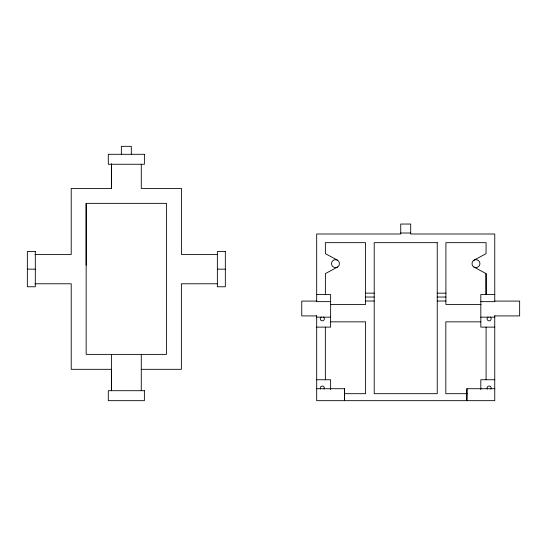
<?xml version="1.0" encoding="UTF-8"?>
<svg xmlns="http://www.w3.org/2000/svg" width="547" height="547" viewBox="0 0 547 547"><rect width="100%" height="100%" fill="white"/><g stroke="black" fill="none" stroke-linecap="round" stroke-linejoin="round"><path stroke-width="0.82" d="M86.159 265.206L86.159 203.361L166.527 203.354L166.445 354.388L86.159 354.381L86.159 203.354M111.403 390.702L111.403 369.321L71.219 369.321L71.219 283.777L34.94 283.777M111.403 354.388L111.403 390.496M34.94 254.526L71.219 254.526L71.219 188.421L111.403 188.421L111.403 164.264M325.369 294.484L325.397 273.589L337.478 267.073C340.07 265.678 340.07 261.582 337.478 260.187L325.397 253.671L325.356 242.663L365.54 242.663L365.54 304.508L330.374 304.508M466.933 388.712L466.871 400.664L466.933 388.712L494.755 388.712M481.066 304.508L445.908 304.508L445.908 242.663L486.092 242.663L486.044 253.671L473.962 260.187C471.37 261.582 471.37 265.678 473.962 267.073L486.044 273.589L486.092 294.553M400.739 233.008L410.701 233.008M217.364 254.526L181.46 254.526L181.46 188.421L141.276 188.421L141.276 164.264M27.35 269.151L35.316 269.151M217.364 269.151L225.33 269.151M217.727 283.777L181.385 283.784L181.385 369.321L141.276 369.321M365.54 293.158L374.203 293.158M437.238 293.158L445.908 293.158M316.686 294.553L330.627 294.553L330.627 327.12L316.686 327.12M494.755 294.553L480.813 294.553L480.813 327.12L494.755 327.12M365.54 297.042L374.203 297.042M437.238 297.042L445.908 297.042M316.686 301.089L301.753 301.089L301.753 315.92L316.686 315.92M365.54 301.028L374.203 301.028M437.238 301.028L445.908 301.028M494.755 301.089L519.65 301.089L519.65 315.92L494.755 315.92M330.627 301.643L316.686 301.643L316.686 234L400.739 234L400.739 224.044L410.701 224.044L410.701 234L494.755 234L494.755 301.643L480.813 301.643M316.686 317.157L330.627 317.157M480.813 317.157L494.755 317.157M330.627 321.841L365.615 321.841L365.615 393.69L344.282 393.69M480.813 321.841L445.826 321.841L445.826 393.69L467.159 393.69M316.686 379.748L330.627 379.748L330.627 389.594M494.755 379.748L480.813 379.748L480.813 389.594M316.686 388.712L344.507 388.712L344.576 400.664M344.542 400.664L344.507 388.712M486.044 273.589L486.071 294.484M494.755 315.633L494.755 400.664L316.686 400.664L316.686 315.633M486.092 327.12L486.092 379.748M325.356 327.12L325.356 379.748M141.276 354.388L141.276 390.702M131.321 154.302L131.321 146.336L121.359 146.336L121.359 154.302M111.403 163.683L111.403 188.421M320.549 389.088A2.044 2.044 0 0 1 322.313 386.025A2.044 2.044 0 0 1 324.084 389.088M473.962 260.187A3.973 3.973 0 0 1 479.924 263.627A3.973 3.973 0 0 1 473.962 267.073M337.478 267.073A3.973 3.973 0 0 1 331.516 263.627A3.973 3.973 0 0 1 337.478 260.187M487.356 389.088A2.044 2.044 0 0 1 489.127 386.025A2.044 2.044 0 0 1 490.891 389.088M490.146 317.034A2.044 2.044 0 0 1 490.693 320.111A2.044 2.044 0 0 1 487.562 320.111A2.044 2.044 0 0 1 488.109 317.034M323.339 317.034A2.044 2.044 0 0 1 323.879 320.111A2.044 2.044 0 0 1 320.754 320.111A2.044 2.044 0 0 1 321.294 317.034M144.381 154.302L108.306 154.302L108.306 164.264L144.381 164.264L144.381 154.302M437.238 242.663L374.203 242.663L374.203 393.69L437.238 393.69L437.238 242.663M35.316 251.538L27.35 251.538L27.35 286.765L35.316 286.765L35.316 251.538M225.33 251.538L217.364 251.538L217.364 286.765L225.33 286.765L225.33 251.538M144.381 390.702L108.306 390.702L108.306 400.664L144.381 400.664L144.381 390.702"/></g></svg>
